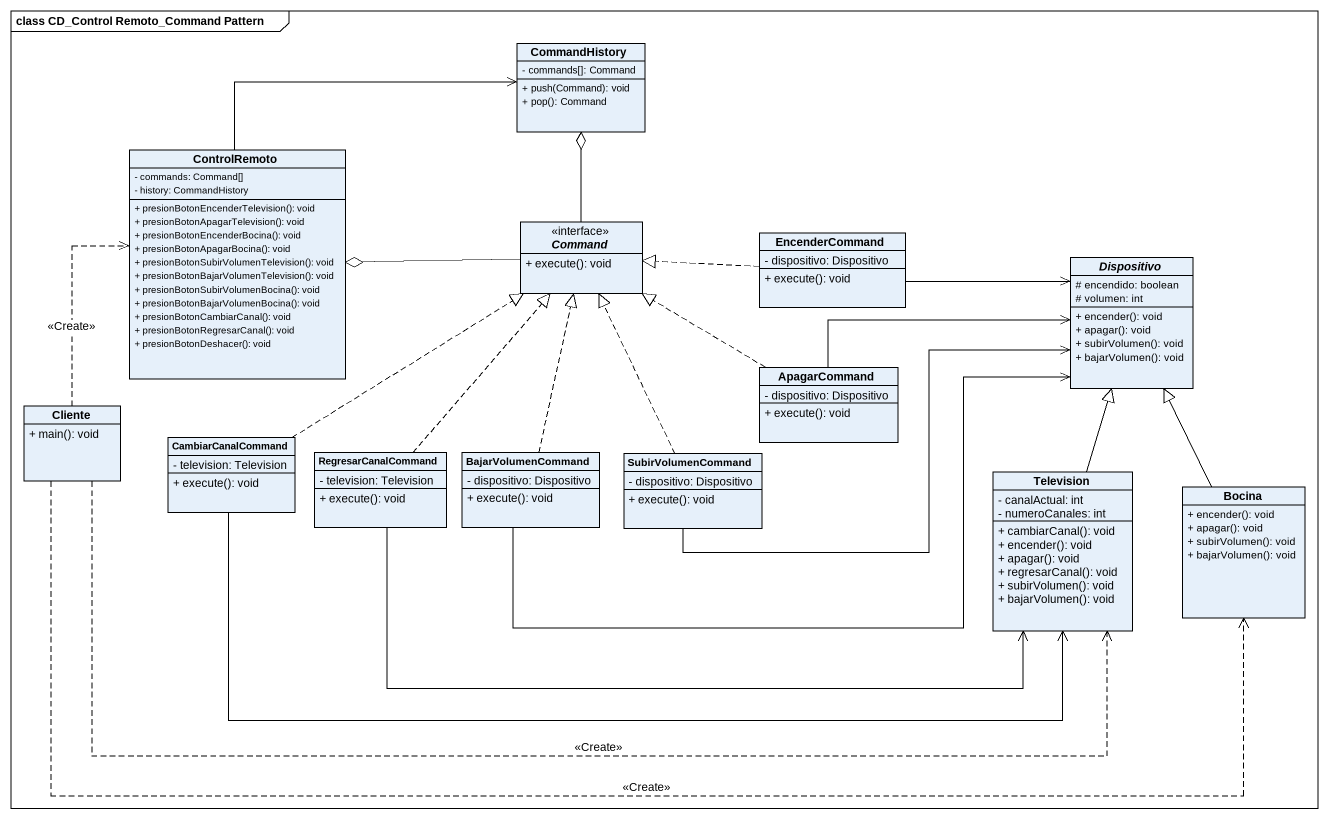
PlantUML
@startuml
mainframe class CD_Control Remoto_Command Pattern
hide circle
hide empty members
skinparam classAttributeIconSize 0
class CommandHistory {
  - commands[]: Command
  + push(Command): void
  + pop(): Command
}
class ControlRemoto {
  - commands: Command[]
  - history: CommandHistory
  + presionBotonEncenderTelevision(): void
  + presionBotonApagarTelevision(): void
  + presionBotonEncenderBocina(): void
  + presionBotonApagarBocina(): void
  + presionBotonSubirVolumenTelevision(): void
  + presionBotonBajarVolumenTelevision(): void
  + presionBotonSubirVolumenBocina(): void
  + presionBotonBajarVolumenBocina(): void
  + presionBotonCambiarCanal(): void
  + presionBotonRegresarCanal(): void
  + presionBotonDeshacer(): void
}
interface Command {
  + execute(): void
}
class EncenderCommand {
  - dispositivo: Dispositivo
  + execute(): void
}
abstract class Dispositivo {
  # encendido: boolean
  # volumen: int
  + encender(): void
  + apagar(): void
  + subirVolumen(): void
  + bajarVolumen(): void
}
class ApagarCommand {
  - dispositivo: Dispositivo
  + execute(): void
}
class Cliente {
  + main(): void
}
class CambiarCanalCommand {
  - television: Television
  + execute(): void
}
class RegresarCanalCommand {
  - television: Television
  + execute(): void
}
class BajarVolumenCommand {
  - dispositivo: Dispositivo
  + execute(): void
}
class SubirVolumenCommand {
  - dispositivo: Dispositivo
  + execute(): void
}
class Television {
  - canalActual: int
  - numeroCanales: int
  + cambiarCanal(): void
  + encender(): void
  + apagar(): void
  + regresarCanal(): void
  + subirVolumen(): void
  + bajarVolumen(): void
}
class Bocina {
  + encender(): void
  + apagar(): void
  + subirVolumen(): void
  + bajarVolumen(): void
}
ControlRemoto -right-> CommandHistory
Command -up-o CommandHistory
Command -left-o ControlRemoto
EncenderCommand .left.|> Command
EncenderCommand -right-> Dispositivo
ApagarCommand .left.|> Command
ApagarCommand -right-> Dispositivo
Cliente .up.> ControlRemoto : <<Create>>
Cliente .right.> Television : <<Create>>
Cliente .right.> Bocina : <<Create>>
CambiarCanalCommand .up.|> Command
CambiarCanalCommand -right-> Television
RegresarCanalCommand .up.|> Command
RegresarCanalCommand -right-> Television
BajarVolumenCommand .up.|> Command
BajarVolumenCommand -right-> Dispositivo
SubirVolumenCommand .up.|> Command
SubirVolumenCommand -right-> Dispositivo
Television -up-|> Dispositivo
Bocina -up-|> Dispositivo
@enduml
